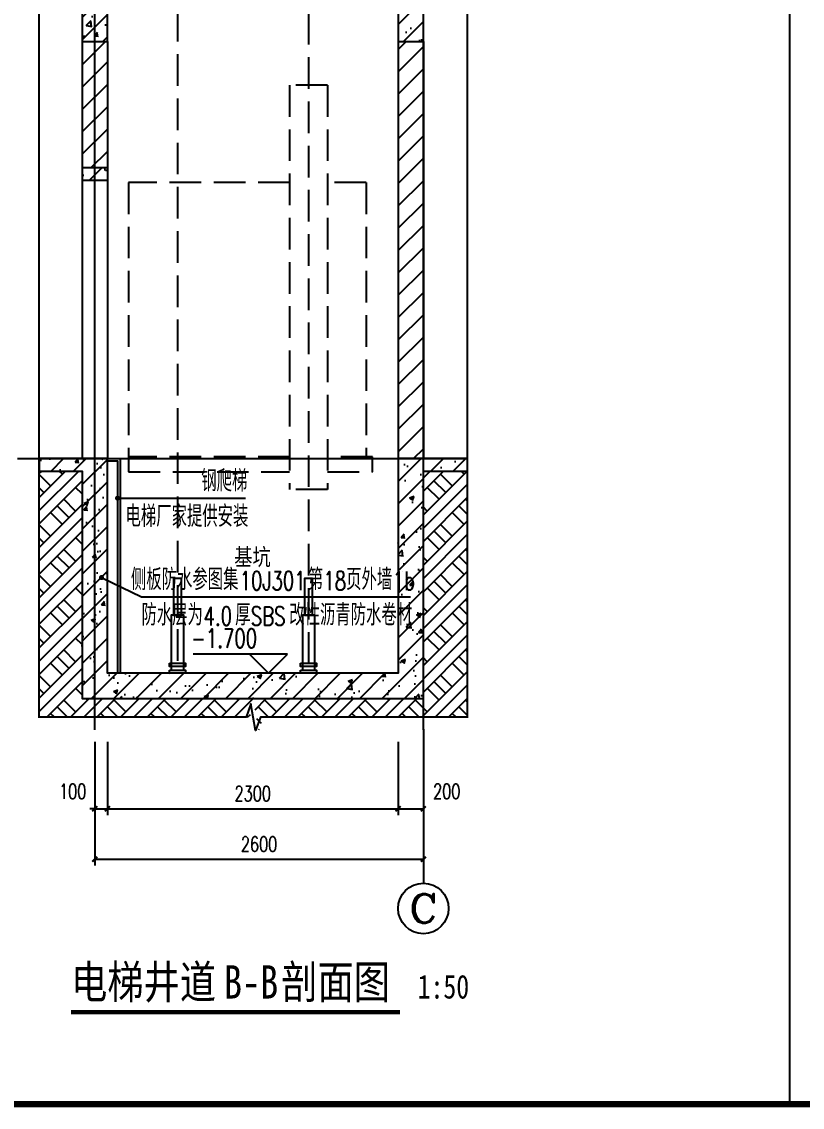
# Model space of a CAD drawing. Extents: x 5904849 to 6011887, y -826029 to -177002.
# Drawn here: x 5910453 to 5916630, y -758635 to -750045 of the extents above; entities that cross this region are included whole.
import ezdxf
from ezdxf.enums import TextEntityAlignment as Align

# ---------------------------------------------------------------- set-up
doc = ezdxf.new("R2010")
doc.units = 0
doc.header["$LTSCALE"] = 1000
doc.header["$MEASUREMENT"] = 0
doc.linetypes.add('DASH', pattern=[0.35, 0.25, -0.1])
doc.layers.get('0').update_dxf_attribs({"linetype": 'CONTINUOUS'})
doc.layers.get('Defpoints').update_dxf_attribs({"linetype": 'CONTINUOUS'})
for name, color, linetype in [('AXIS', 3, 'CONTINUOUS'), ('AXIS_TEXT', 7, 'CONTINUOUS'), ('DIM_ELEV', 3, 'CONTINUOUS'), ('DIM_LEAD', 3, 'CONTINUOUS'), ('DIM_SYMB', 3, 'CONTINUOUS'), ('DOTE', 252, 'CONTINUOUS'), ('PUB_TEXT', 7, 'CONTINUOUS'), ('PUB_TITLE', 4, 'CONTINUOUS'), ('RAIL', 163, 'CONTINUOUS'), ('WALL', 2, 'CONTINUOUS'), ('电梯', 145, 'CONTINUOUS'), ('立面线', 41, 'CONTINUOUS')]:
    doc.layers.add(name, color=color, linetype=linetype)
doc.styles.add('-宋体', font='', dxfattribs={"width": 0.8})
doc.styles.add('-黑体', font='simhei.ttf', dxfattribs={"width": 0.8})
doc.styles.add('_TCH_AXIS', font='COMPLEX', dxfattribs={"bigfont": 'GBCBIG'})
doc.styles.add('_TCH_DIM', font='SIMPLEX', dxfattribs={"bigfont": 'GBCBIG'})
doc.styles.add('_TCH_DIM_T3', font='SIMPLEX', dxfattribs={"width": 0.705882, "bigfont": 'GBCBIG'})
doc.styles.add('COMPLEX', font='COMPLEX')
doc.styles.get('-宋体').set_extended_font_data('SimSun')
doc.dimstyles.new('_TCH_ARCH&&50', dxfattribs={"dimtxt": 119, "dimasz": 40, "dimexe": 50, "dimexo": 100, "dimgap": 60.5, "dimtad": 1, "dimdec": 0, "dimzin": 0, "dimdsep": 46, "dimtxsty": '_TCH_DIM_T3', "dimblk": 'ARCHTICK', "dimcen": 0.09, "dimclrt": 7, "dimazin": 2, "dimtfac": 1, "dimtdec": 0, "dimtix": 1, "dimtmove": 2, "dimatfit": 3, "dimfxl": 0, "dimtolj": 1, "dimtzin": 0, "dimarcsym": 0})

# ---------------------------------------------------------------- blocks, each defined once
blk = doc.blocks.new('_AXISO')
blk.add_circle((0, 0), 0.5)
at = {"layer": 'AXIS_TEXT', "style": 'COMPLEX', "width": 1.041667}
blk.add_attdef('A', text='', height=0.56, dxfattribs=at).set_placement((-0.25, -0.28), (0.25, -0.28), align=Align.FIT)
blk = doc.blocks.new('_ArchTick')
at = {"color": 0, "linetype": 'ByBlock', "const_width": 0.4}
blk.add_lwpolyline([(-0.5, -0.5), (0.5, 0.5)], dxfattribs=at)
blk = doc.blocks.new('*D183')
at = {"layer": 'AXIS', "color": 0, "lineweight": -2}
for p, q in [((5911031.2, -755743.1), (5911031.2, -756323)), ((5911131.2, -755743.1), (5911131.2, -756323)), ((5911031.2, -756273), (5910991.2, -756273)), ((5911031.2, -756273), (5911131.2, -756273)), ((5911131.2, -756273), (5911171.2, -756273))]:
    blk.add_line(p, q, dxfattribs=at)
at = {"layer": 'Defpoints', "color": 0}
for p in [(5911031.2, -755643.1), (5911131.2, -755643.1), (5911131.2, -756273)]:
    blk.add_point(p, dxfattribs=at)
at = {"layer": 'AXIS', "color": 0, "lineweight": -2, "xscale": 40, "yscale": 40, "zscale": 40}
blk.add_blockref('_ArchTick', (5911031.2, -756273), dxfattribs=at)
at = {"layer": 'AXIS', "color": 0, "lineweight": -2, "xscale": 40, "yscale": 40, "zscale": 40, "rotation": 180}
blk.add_blockref('_ArchTick', (5911131.2, -756273), dxfattribs=at)
at = {"layer": 'AXIS', "color": 7, "insert": (5910856.2, -756135.5), "char_height": 119, "attachment_point": 5, "style": '_TCH_DIM_T3'}
blk.add_mtext('\\A1;100', dxfattribs=at)
blk = doc.blocks.new('*D184')
at = {"layer": 'AXIS', "color": 0, "lineweight": -2}
for p, q in [((5911131.2, -755743.1), (5911131.2, -756323)), ((5913431.2, -755743.1), (5913431.2, -756323)), ((5911131.2, -756273), (5913431.2, -756273))]:
    blk.add_line(p, q, dxfattribs=at)
at = {"layer": 'Defpoints', "color": 0}
for p in [(5911131.2, -755643.1), (5913431.2, -755643.1), (5913431.2, -756273)]:
    blk.add_point(p, dxfattribs=at)
at = {"layer": 'AXIS', "color": 0, "lineweight": -2, "xscale": 40, "yscale": 40, "zscale": 40, "rotation": 180}
blk.add_blockref('_ArchTick', (5911131.2, -756273), dxfattribs=at)
at = {"layer": 'AXIS', "color": 0, "lineweight": -2, "xscale": 40, "yscale": 40, "zscale": 40}
blk.add_blockref('_ArchTick', (5913431.2, -756273), dxfattribs=at)
at = {"layer": 'AXIS', "color": 7, "insert": (5912281.2, -756153), "char_height": 119, "attachment_point": 5, "style": '_TCH_DIM_T3'}
blk.add_mtext('\\A1;2300', dxfattribs=at)
blk = doc.blocks.new('*D185')
at = {"layer": 'AXIS', "color": 0, "lineweight": -2}
for p, q in [((5913431.2, -755743.1), (5913431.2, -756323)), ((5913631.2, -755743.1), (5913631.2, -756323)), ((5913431.2, -756273), (5913631.2, -756273))]:
    blk.add_line(p, q, dxfattribs=at)
at = {"layer": 'Defpoints', "color": 0}
for p in [(5913431.2, -755643.1), (5913631.2, -755643.1), (5913631.2, -756273)]:
    blk.add_point(p, dxfattribs=at)
at = {"layer": 'AXIS', "color": 0, "lineweight": -2, "xscale": 40, "yscale": 40, "zscale": 40, "rotation": 180}
blk.add_blockref('_ArchTick', (5913431.2, -756273), dxfattribs=at)
at = {"layer": 'AXIS', "color": 0, "lineweight": -2, "xscale": 40, "yscale": 40, "zscale": 40}
blk.add_blockref('_ArchTick', (5913631.2, -756273), dxfattribs=at)
at = {"layer": 'AXIS', "color": 7, "insert": (5913816.2, -756135.5), "char_height": 119, "attachment_point": 5, "style": '_TCH_DIM_T3'}
blk.add_mtext('\\A1;200', dxfattribs=at)
blk = doc.blocks.new('*D186')
at = {"layer": 'AXIS', "color": 0, "lineweight": -2}
for p, q in [((5911031.2, -755743.1), (5911031.2, -756723)), ((5913631.2, -755743.1), (5913631.2, -756723)), ((5911031.2, -756673), (5913631.2, -756673))]:
    blk.add_line(p, q, dxfattribs=at)
at = {"layer": 'Defpoints', "color": 0}
for p in [(5911031.2, -755643.1), (5913631.2, -755643.1), (5913631.2, -756673)]:
    blk.add_point(p, dxfattribs=at)
at = {"layer": 'AXIS', "color": 0, "lineweight": -2, "xscale": 40, "yscale": 40, "zscale": 40, "rotation": 180}
blk.add_blockref('_ArchTick', (5911031.2, -756673), dxfattribs=at)
at = {"layer": 'AXIS', "color": 0, "lineweight": -2, "xscale": 40, "yscale": 40, "zscale": 40}
blk.add_blockref('_ArchTick', (5913631.2, -756673), dxfattribs=at)
at = {"layer": 'AXIS', "color": 7, "insert": (5912331.2, -756553), "char_height": 119, "attachment_point": 5, "style": '_TCH_DIM_T3'}
blk.add_mtext('\\A1;2600', dxfattribs=at)

msp = doc.modelspace()

# ---------------------------------------------------------------- hatches: boundary and pattern name
at = {"layer": '立面线'}
h = msp.add_hatch(dxfattribs=at)
h.set_pattern_fill('普通砖,_O', color=8, scale=50)
h.set_pattern_definition([(45, (-622440.53, 2585865), (-88.388383, 88.388383), [])])
h.paths.add_polyline_path([(5911131.2, -750200.9), (5910931.2, -750200.9), (5910931.2, -751200.9), (5911131.2, -751200.9)])
h.paths.add_polyline_path([(5910931.2, -747300.9), (5911131.2, -747300.9), (5911131.2, -746900.9), (5910931.2, -746900.9)], flags=16)
h = msp.add_hatch(dxfattribs=at)
h.set_pattern_fill('钢筋混凝土', color=8, scale=50)
h.set_pattern_definition([(45, (-622440.53, 2585175.24), (-88.3883476, 88.3883476), []), (50, (-622440.53, 2585175.24), (358.630091, -31.376067), [37.5, -412.5]), (355, (-622440.53, 2585175.24), (-69.375667, 376.096067), [30, -330]), (100.4514, (-622410.64, 2585172.63), (289.254691, 344.719771), [31.870095, -350.571056]), (46.1842, (-622440.53, 2585275.24), (533.620524, -82.759507), [56.25, -618.75]), (96.6356, (-622396.06, 2585268.35), (467.331353, 487.058935), [47.805144, -525.8565]), (351.1842, (-622440.5, 2585275.24), (467.330973, 487.0593), [45, -495]), (21, (-622390.53, 2585250.24), (298.453526, -201.309445), [37.5, -412.5]), (326, (-622390.53, 2585250.24), (121.657666, 362.575023), [30, -330]), (71.4514, (-622365.66, 2585233.47), (420.111314, 161.265248), [31.870095, -350.571056]), (37.5, (-622440.53, 2585175.24), (6.0799277, 166.446927), [0, -326, 0, -335, 0, -331.25]), (7.5, (-622440.53, 2585175.24), (131.5347687, 197.205856), [0, -191, 0, -318.5, 0, -126.25]), (327.5, (-622552.03, 2585175.24), (266.911218, -11.2774359), [0, -125, 0, -390, 0, -517.5]), (317.5, (-622602.03, 2585175.24), (291.593085, 50.052491), [0, -162.5, 0, -259, 0, -367.5])])
h.paths.add_polyline_path([(5911131.2, -749600.9), (5910591.4, -749600.9), (5910591.4, -749700.9), (5910931.2, -749700.9), (5910931.2, -750200.9), (5911131.2, -750200.9)])
h = msp.add_hatch(dxfattribs=at)
h.set_pattern_fill('钢筋混凝土', color=8, scale=50)
h.set_pattern_definition([(45, (-622890.53, 2585175.24), (-88.3883476, 88.3883476), []), (50, (-622890.53, 2585175.24), (358.630091, -31.376067), [37.5, -412.5]), (355, (-622890.53, 2585175.24), (-69.375667, 376.096067), [30, -330]), (100.4514, (-622860.64, 2585172.63), (289.254691, 344.719771), [31.870095, -350.571056]), (46.1842, (-622890.53, 2585275.24), (533.620524, -82.759507), [56.25, -618.75]), (96.6356, (-622846.06, 2585268.35), (467.331353, 487.058935), [47.805144, -525.8565]), (351.1842, (-622890.5, 2585275.24), (467.330973, 487.0593), [45, -495]), (21, (-622840.53, 2585250.24), (298.453526, -201.309445), [37.5, -412.5]), (326, (-622840.53, 2585250.24), (121.657666, 362.575023), [30, -330]), (71.4514, (-622815.66, 2585233.47), (420.111314, 161.265248), [31.870095, -350.571056]), (37.5, (-622890.53, 2585175.24), (6.0799277, 166.446927), [0, -326, 0, -335, 0, -331.25]), (7.5, (-622890.53, 2585175.24), (131.5347687, 197.205856), [0, -191, 0, -318.5, 0, -126.25]), (327.5, (-623002.03, 2585175.24), (266.911218, -11.2774359), [0, -125, 0, -390, 0, -517.5]), (317.5, (-623052.03, 2585175.24), (291.593085, 50.052491), [0, -162.5, 0, -259, 0, -367.5])])
h.paths.add_polyline_path([(5913631.2, -750200.9), (5913431.2, -750200.9), (5913431.2, -749600.9), (5913980.9, -749600.9), (5913980.9, -749700.9), (5913631.2, -749700.9)])
h = msp.add_hatch(dxfattribs=at)
h.set_pattern_fill('普通砖,_O', color=8, scale=50)
h.set_pattern_definition([(45, (-622890.53, 2585865), (-88.388383, 88.388383), [])])
h.paths.add_polyline_path([(5913631.2, -753500.9), (5913431.2, -753500.9), (5913431.2, -750200.9), (5913631.2, -750200.9)])
h = msp.add_hatch(dxfattribs=at)
h.set_pattern_fill('钢筋混凝土', color=8, scale=50)
h.set_pattern_definition([(45, (-622440.53, 2585775.24), (-88.3883476, 88.3883476), []), (50, (-622440.53, 2585775.24), (358.630091, -31.376067), [37.5, -412.5]), (355, (-622440.53, 2585775.24), (-69.375667, 376.096067), [30, -330]), (100.4514, (-622410.64, 2585772.63), (289.254691, 344.719771), [31.870095, -350.571056]), (46.1842, (-622440.53, 2585875.24), (533.620524, -82.759507), [56.25, -618.75]), (96.6356, (-622396.06, 2585868.35), (467.331353, 487.058935), [47.805144, -525.8565]), (351.1842, (-622440.5, 2585875.24), (467.330973, 487.0593), [45, -495]), (21, (-622390.53, 2585850.24), (298.453526, -201.309445), [37.5, -412.5]), (326, (-622390.53, 2585850.24), (121.657666, 362.575023), [30, -330]), (71.4514, (-622365.66, 2585833.47), (420.111314, 161.265248), [31.870095, -350.571056]), (37.5, (-622440.53, 2585775.24), (6.0799277, 166.446927), [0, -326, 0, -335, 0, -331.25]), (7.5, (-622440.53, 2585775.24), (131.5347687, 197.205856), [0, -191, 0, -318.5, 0, -126.25]), (327.5, (-622552.03, 2585775.24), (266.911218, -11.2774359), [0, -125, 0, -390, 0, -517.5]), (317.5, (-622602.03, 2585775.24), (291.593085, 50.052491), [0, -162.5, 0, -259, 0, -367.5])])
h.paths.add_polyline_path([(5910931.2, -751300.9), (5910931.2, -751200.9), (5911131.2, -751200.9), (5911131.2, -751300.9)])
h = msp.add_hatch(dxfattribs=at)
h.set_pattern_fill('钢筋混凝土', color=8, scale=50)
h.set_pattern_definition([(45, (-622640.53, 2585875.24), (-88.3883476, 88.3883476), []), (50, (-622640.53, 2585875.24), (358.630091, -31.376067), [37.5, -412.5]), (355, (-622640.53, 2585875.24), (-69.375667, 376.096067), [30, -330]), (100.4514, (-622610.64, 2585872.63), (289.254691, 344.719771), [31.870095, -350.571056]), (46.1842, (-622640.53, 2585975.24), (533.620524, -82.759507), [56.25, -618.75]), (96.6356, (-622596.06, 2585968.35), (467.331353, 487.058935), [47.805144, -525.8565]), (351.1842, (-622640.5, 2585975.24), (467.330973, 487.0593), [45, -495]), (21, (-622590.53, 2585950.24), (298.453526, -201.309445), [37.5, -412.5]), (326, (-622590.53, 2585950.24), (121.657666, 362.575023), [30, -330]), (71.4514, (-622565.66, 2585933.47), (420.111314, 161.265248), [31.870095, -350.571056]), (37.5, (-622640.53, 2585875.24), (6.0799277, 166.446927), [0, -326, 0, -335, 0, -331.25]), (7.5, (-622640.53, 2585875.24), (131.5347687, 197.205856), [0, -191, 0, -318.5, 0, -126.25]), (327.5, (-622752.03, 2585875.24), (266.911218, -11.2774359), [0, -125, 0, -390, 0, -517.5]), (317.5, (-622802.03, 2585875.24), (291.593085, 50.052491), [0, -162.5, 0, -259, 0, -367.5])])
h.paths.add_polyline_path([(5913631.2, -753600.9), (5913980.9, -753600.9), (5913980.9, -753500.9), (5913431.2, -753500.9), (5913431.2, -755200.9), (5911131.2, -755200.9), (5911131.2, -753500.9), (5910591.4, -753500.9), (5910591.4, -753600.9), (5910931.2, -753600.9), (5910931.2, -755400.9), (5913631.2, -755400.9)])
h = msp.add_hatch(dxfattribs=at)
h.set_pattern_fill('夯实土壤,_O', color=8, scale=50)
h.set_pattern_definition([(45, (-622581.53, 2585875.24), (-198.697006, 198.697006), []), (45, (-622476.53, 2585875.24), (-198.697006, 198.697006), []), (45, (-622371.53, 2585875.24), (-198.697006, 198.697006), []), (135, (-622581.53, 2585875.24), (-198.697006, -198.697006), [132.5, -148.5]), (135, (-622529.03, 2585927.74), (-198.697006, -198.697006), [132.5, -148.5]), (135, (-622476.53, 2585980.24), (-198.697006, -198.697006), [132.5, -148.5])])
h.paths.add_polyline_path([(5910931.2, -755400.9), (5910931.2, -753600.9), (5910591.4, -753600.9), (5910591.4, -755548.6), (5912254.9, -755548.6), (5912292.2, -755443.6), (5912329.2, -755653.6), (5912367.4, -755548.6), (5913980.9, -755548.6), (5913980.9, -753600.9), (5913631.2, -753600.9), (5913631.2, -755400.9)])

# ---------------------------------------------------------------- linework, layer by layer
at = {"color": 0}
msp.add_line((5916529.3, -729910.4), (5916529.3, -758610.4), dxfattribs=at)
for p, q in [((5910931.2, -751300.9), (5910931.2, -753500.9)), ((5911131.2, -751300.9), (5911131.2, -753500.9))]:
    msp.add_line(p, q)
at = {"layer": 'AXIS'}
msp.add_line((5913631.2, -755643.1), (5913631.2, -756861.9), dxfattribs=at)
at = {"layer": 'DIM_ELEV'}
for p, q in [((5912556.5, -755050.9), (5911808.5, -755050.9)), ((5912406.5, -755200.9), (5912256.5, -755050.9)), ((5912406.5, -755200.9), (5912556.5, -755050.9)), ((5912756.5, -755200.9), (5912256.5, -755200.9))]:
    msp.add_line(p, q, dxfattribs=at)
at = {"layer": 'DIM_LEAD'}
for p, q in [((5911211.2, -753815.1), (5911442, -753815.1)), ((5911442, -753815.1), (5912223.7, -753815.1)), ((5911084.2, -754443.5), (5911402.1, -754595.5)), ((5911402.1, -754595.5), (5913528.9, -754595.5))]:
    msp.add_line(p, q, dxfattribs=at)
at = {"layer": 'DIM_LEAD', "const_width": 20}
for points in [[(5911201.2, -753815.1, 1), (5911221.2, -753815.1, 1)], [(5911075.2, -754439.2, 1), (5911093.2, -754447.8, 1)]]:
    msp.add_lwpolyline(points, format="xyb", close=True, dxfattribs=at)
at = {"layer": 'DIM_SYMB'}
for points in [[(5910591.4, -755553.6), (5910591.4, -746811.1), (5910486.4, -746772.8), (5910696.4, -746735.8), (5910591.4, -746698.6), (5910591.4, -737956)], [(5913980.9, -755553.6), (5913980.9, -746857.6), (5913875.9, -746819.4), (5914085.9, -746782.3), (5913980.9, -746745.1), (5913980.9, -738049.1)], [(5913980.9, -755548.6), (5912342.4, -755548.6), (5912304.2, -755653.6), (5912267.2, -755443.6), (5912229.9, -755548.6), (5910591.4, -755548.6)]]:
    msp.add_lwpolyline(points, dxfattribs=at)
at = {"layer": 'DIM_SYMB', "const_width": 35}
msp.add_lwpolyline([(5910843.4, -757883.3), (5913445.2, -757883.3)], dxfattribs=at)
at = {"layer": 'DOTE'}
for p, q in [((5911031.2, -755648.1), (5911031.2, -738104.5)), ((5913631.2, -755648.1), (5913631.2, -738700.9)), ((5910419.6, -753500.9), (5913979.9, -753500.9))]:
    msp.add_line(p, q, dxfattribs=at)
at = {"layer": 'PUB_TITLE', "color": 4, "const_width": 50}
msp.add_lwpolyline([(5906099.4, -758610.4), (5946399.4, -758610.4), (5946399.4, -729910.4), (5906099.4, -729910.4)], close=True, dxfattribs=at)
at = {"layer": 'RAIL', "elevation": 0}
for points in [[(5911131.2, -753500.9), (5911231.2, -753500.9), (5911231.2, -755200.9)], [(5911131.2, -753520.9), (5911211.2, -753520.9), (5911211.2, -755200.9)]]:
    msp.add_lwpolyline(points, dxfattribs=at)
at = {"layer": 'WALL'}
for p, q in [((5910931.2, -750200.9), (5910931.2, -751300.9)), ((5911131.2, -750200.9), (5911131.2, -751300.9)), ((5913431.2, -750200.9), (5913431.2, -753500.9)), ((5913631.2, -750200.9), (5913631.2, -753500.9)), ((5911131.2, -751200.9), (5910931.2, -751200.9)), ((5911131.2, -751300.9), (5910931.2, -751300.9))]:
    msp.add_line(p, q, dxfattribs=at)
at = {"layer": 'WALL', "elevation": 0}
msp.add_lwpolyline([(5910591.4, -749700.9), (5910931.2, -749700.9), (5910931.2, -750200.9), (5911131.2, -750200.9), (5911131.2, -749600.9), (5911131.2, -749600.9), (5910591.4, -749600.9)], dxfattribs=at)
at = {"layer": 'WALL'}
for points in [[(5913980.9, -749600.9), (5913431.2, -749600.9), (5913431.2, -750200.9), (5913631.2, -750200.9), (5913631.2, -749700.9), (5913980.9, -749700.9)], [(5913980.9, -753600.9), (5913980.9, -753500.9), (5913431.2, -753500.9), (5913431.2, -755200.9), (5911131.2, -755200.9), (5911131.2, -753500.9), (5910591.4, -753500.9), (5910591.4, -753600.9), (5910931.2, -753600.9), (5910931.2, -755400.9), (5913631.2, -755400.9), (5913631.2, -753600.9), (5913980.9, -753600.9)]]:
    msp.add_lwpolyline(points, dxfattribs=at)
at = {"layer": '电梯', "linetype": 'DASH'}
for p, q in [((5911685.3, -738752.6), (5911685.3, -755200.9, -132)), ((5912723.3, -738776.4, -129.4), (5912723.3, -755200.9, -97.6)), ((5912873.3, -750547.1, -135.1), (5912573.3, -750547.1, -135.1)), ((5912573.3, -750547.1, -135.1), (5912573.3, -753747.1, -135.1)), ((5912873.3, -750547.1, -135.1), (5912873.3, -753747.1, -135.1)), ((5912573.3, -751317.1, -135.1), (5911298.7, -751317.1, -135.1)), ((5911298.7, -751317.1, -135.1), (5911298.7, -753607.6, -135.1)), ((5913178.3, -751317.1, -135.1), (5912873.3, -751317.1, -135.1)), ((5913178.3, -751317.1, -135.1), (5913178.3, -753487.1, -135.1)), ((5912573.3, -753487.1, -135.1), (5911298.7, -753487.1, -135.1)), ((5913228, -753487.1, -135.1), (5912873.3, -753487.1, -135.1)), ((5913228, -753607.6, -135.1), (5913228, -753487.1, -135.1)), ((5911298.7, -753607.6, -135.1), (5912573.3, -753607.6, -135.1)), ((5912873.3, -753607.6, -135.1), (5913228, -753607.6, -135.1)), ((5912873.3, -753747.1, -135.1), (5912573.3, -753747.1, -135.1))]:
    msp.add_line(p, q, dxfattribs=at)
at = {"layer": '电梯'}
for points, elevation in [([(5911716.8, -754741.2), (5911716.8, -754451.2), (5911653.8, -754451.2), (5911653.8, -754741.2)], -120.3), ([(5912754.8, -754741.2), (5912754.8, -754451.2), (5912691.8, -754451.2), (5912691.8, -754741.2)], -99.9), ([(5911734.8, -755176.2), (5911734.8, -754741.2), (5911635.8, -754741.2), (5911635.8, -755176.2)], -120.3), ([(5912772.8, -755176.2), (5912772.8, -754741.2), (5912673.8, -754741.2), (5912673.8, -755176.2)], -99.9), ([(5911621.8, -755121.2), (5911748.8, -755121.2), (5911748.8, -755146.2), (5911621.8, -755146.2)], -120.3), ([(5911621.8, -755176.2), (5911748.8, -755176.2), (5911748.8, -755201.2), (5911621.8, -755201.2)], -120.3), ([(5912659.8, -755121.2), (5912786.8, -755121.2), (5912786.8, -755146.2), (5912659.8, -755146.2)], -99.9), ([(5912659.8, -755176.2), (5912786.8, -755176.2), (5912786.8, -755201.2), (5912659.8, -755201.2)], -99.9)]:
    msp.add_lwpolyline(points, close=True, dxfattribs=dict(at, elevation=elevation))

# ---------------------------------------------------------------- block references
at = {"layer": 'AXIS'}
ref = msp.add_blockref('_AXISO', (5913631.2, -757061.9), dxfattribs=dict(at, xscale=400, yscale=400, zscale=400))
ref.add_attrib('A', 'C', dxfattribs={"layer": 'AXIS_TEXT', "height": 226.3, "style": '_TCH_AXIS', "width": 1.4}).set_placement((5913518.1, -757175), (5913744.4, -757175), align=Align.FIT)

# ---------------------------------------------------------------- texts
at = {"layer": 'PUB_TEXT', "style": '_TCH_DIM'}
for s, height, p in [('钢爬梯', 168.79, (5911873.7, -753762.6)), ('电梯厂家提供安装', 168.79, (5911274.2, -754042.6)), ('侧板防水参图集', 168.79, (5911317.3, -754543)), ('第', 168.8, (5912717.5, -754543)), ('页外墙', 168.79, (5913020.3, -754543)), ('防水层为', 168.79, (5911400.8, -754823)), ('厚', 168.8, (5912142.3, -754823)), ('改性沥青防水卷材', 168.79, (5912570.2, -754823))]:
    msp.add_text(s, height=height, dxfattribs=at).set_placement(p)
at = {"layer": 'PUB_TEXT'}
for s, height, style, width, p in [('基坑', 132.91, '-宋体', 0.8, (5912134.2, -754346.4)), ('10J301', 148.75, '_TCH_DIM', 0.705882, (5912177.5, -754543)), ('18', 148.75, '_TCH_DIM', 0.705882, (5912840.3, -754543)), ('1b', 148.75, '_TCH_DIM', 0.705882, (5913388.9, -754543)), ('4.0', 148.75, '_TCH_DIM', 0.705882, (5911892.3, -754823)), ('SBS', 148.75, '_TCH_DIM', 0.705882, (5912265.2, -754823)), ('-1.700', 148.75, '_TCH_DIM', 0.705882, (5911793.5, -754998.4)), ('电梯井道', 262.87, '-黑体', 0.8, (5910843.4, -757774.9)), ('剖面图', 262.87, '-黑体', 0.8, (5912506.8, -757774.9)), ('B-B', 262.87, '-黑体', 0.8, (5912053.2, -757774.9)), ('1:50', 187.76, '-黑体', 0.8, (5913585.2, -757774.9))]:
    msp.add_text(s, height=height, dxfattribs=dict(at, style=style, width=width)).set_placement(p)

# ---------------------------------------------------------------- dimensions: what is measured, and where the dimension line sits
at = {"layer": 'AXIS'}
for base, p1, p2, picture, middle in [((5911131.2, -756273), (5911031.2, -755643.1), (5911131.2, -755643.1), '*D183', (5910856.2, -756135.5)), ((5913631.2, -756273), (5913431.2, -755643.1), (5913631.2, -755643.1), '*D185', (5913816.2, -756135.5))]:
    dim = msp.add_linear_dim(base=base, p1=p1, p2=p2, angle=0, dimstyle='_TCH_ARCH&&50', dxfattribs=at)
    dim.commit()
    dim.dimension.update_dxf_attribs({"geometry": picture, "text_midpoint": middle, "dimtype": 129})
for p1, p2, distance, picture, middle in [((5911031.2, -755643.1), (5913631.2, -755643.1), -1029.9, '*D186', (5912331.2, -756553)), ((5911131.2, -755643.1), (5913431.2, -755643.1), -629.9, '*D184', (5912281.2, -756153))]:
    dim = msp.add_aligned_dim(p1=p1, p2=p2, distance=distance, dimstyle='_TCH_ARCH&&50', dxfattribs=at)
    dim.commit()
    dim.dimension.update_dxf_attribs({"geometry": picture, "text_midpoint": middle})

doc.saveas('drawing.dxf')
